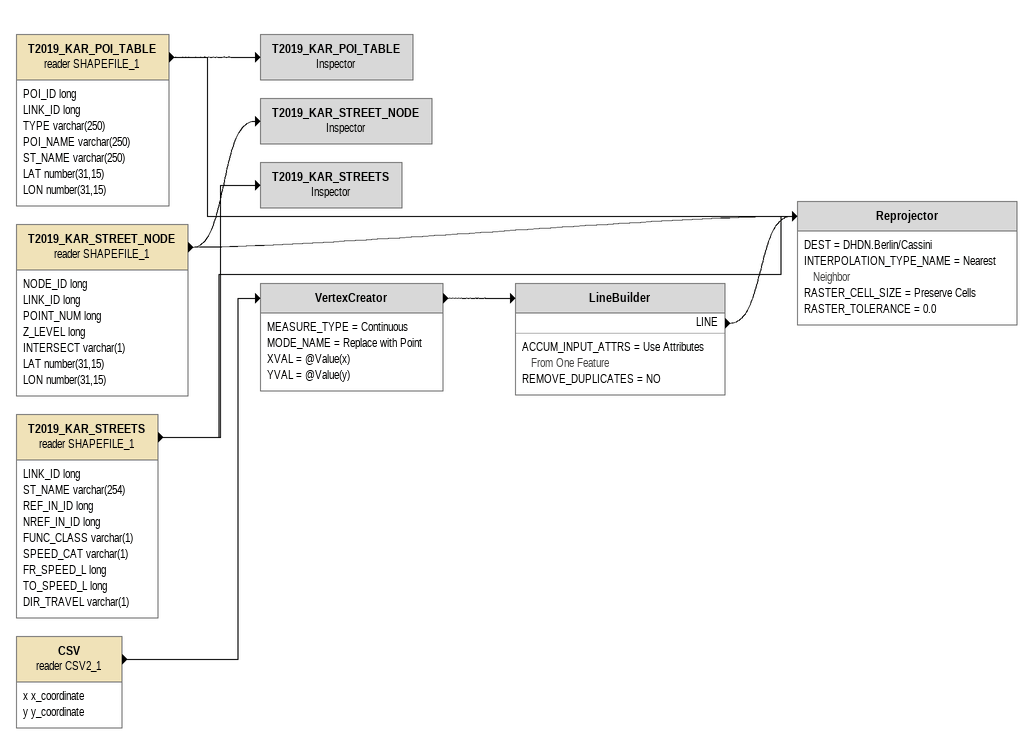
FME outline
T2019_KAR_POI_TABLE (reader SHAPEFILE_1)
    attributes: POI_ID long, LINK_ID long, TYPE varchar(250), POI_NAME varchar(250), ST_NAME varchar(250), LAT number(31,15), LON number(31,15)
    -> T2019_KAR_POI_TABLE
    -> Reprojector
T2019_KAR_POI_TABLE: Inspector
T2019_KAR_STREET_NODE (reader SHAPEFILE_1)
    attributes: NODE_ID long, LINK_ID long, POINT_NUM long, Z_LEVEL long, INTERSECT varchar(1), LAT number(31,15), LON number(31,15)
    -> T2019_KAR_STREET_NODE
    -> Reprojector
T2019_KAR_STREET_NODE: Inspector
T2019_KAR_STREETS (reader SHAPEFILE_1)
    attributes: LINK_ID long, ST_NAME varchar(254), REF_IN_ID long, NREF_IN_ID long, FUNC_CLASS varchar(1), SPEED_CAT varchar(1), FR_SPEED_L long, TO_SPEED_L long, DIR_TRAVEL varchar(1)
    -> T2019_KAR_STREETS
    -> Reprojector
T2019_KAR_STREETS: Inspector
CSV (reader CSV2_1)
    attributes: x x_coordinate, y y_coordinate
    -> VertexCreator
VertexCreator
    MEASURE_TYPE = Continuous
    MODE_NAME = Replace with Point
    XVAL = @Value(x)
    YVAL = @Value(y)
    -> LineBuilder
LineBuilder
    ACCUM_INPUT_ATTRS = Use Attributes From One Feature
    REMOVE_DUPLICATES = NO
    LINE -> Reprojector
Reprojector
    DEST = DHDN.Berlin/Cassini
    INTERPOLATION_TYPE_NAME = Nearest Neighbor
    RASTER_CELL_SIZE = Preserve Cells
    RASTER_TOLERANCE = 0.0
